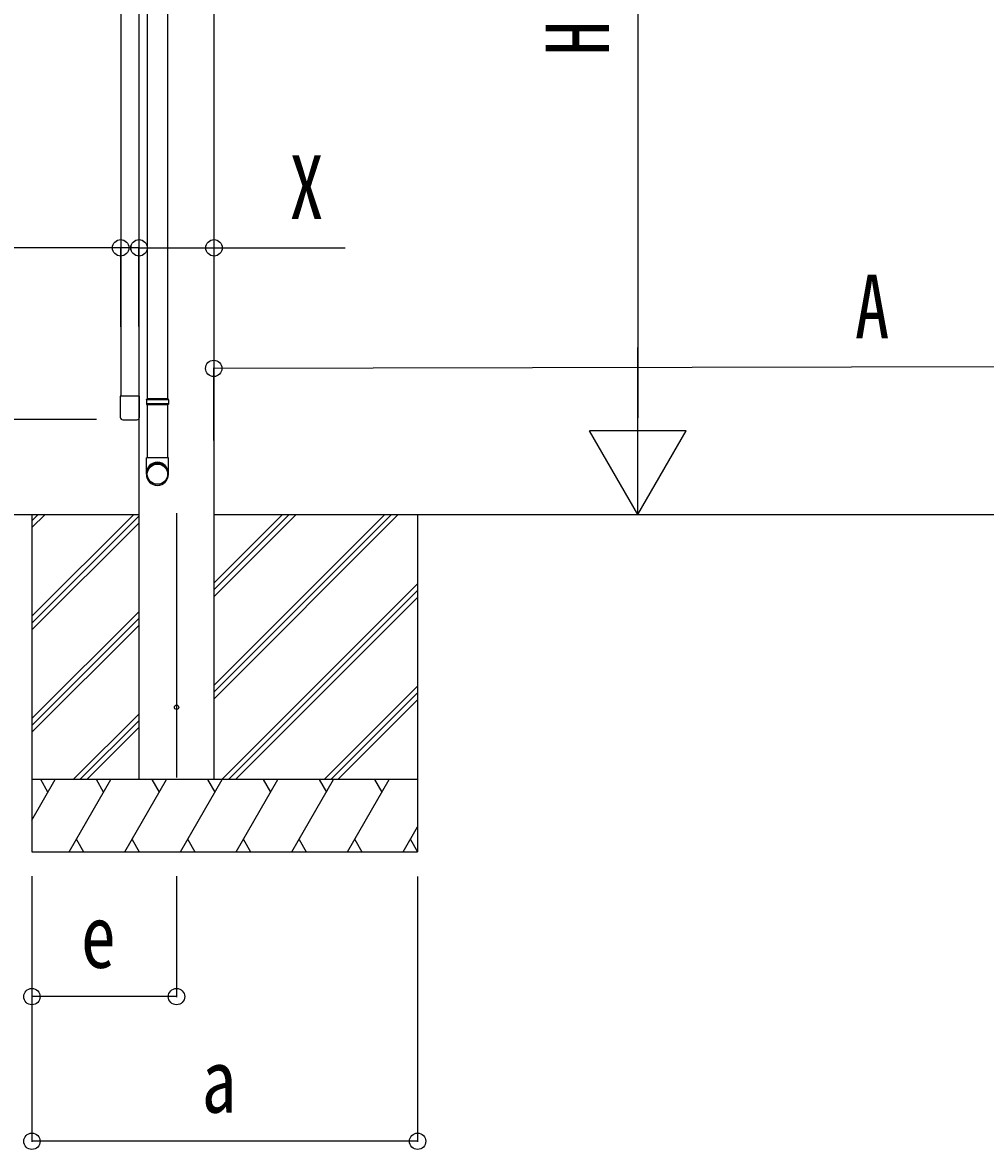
# Model space of a CAD drawing. Units: millimetres, scale not verified. Extents: x -16820 to 16820, y -11880 to 11880.
# Drawn here: x -14683 to -12685, y -7590 to -5253 of the extents above; entities that cross this region are included whole.
import ezdxf
from ezdxf.enums import TextEntityAlignment as Align

# ---------------------------------------------------------------- set-up
doc = ezdxf.new("R2010")
doc.units = ezdxf.units.MM
doc.header["$LTSCALE"] = 60
for name, color, linetype in [('0-3_YKK_12', 2, 'Continuous'), ('0-4_YKK_13', 4, 'Continuous'), ('0-5_YKK_A1', 4, 'Continuous'), ('0-6_YKK_D', 6, 'Continuous')]:
    doc.layers.add(name, color=color, linetype=linetype)
doc.styles.add('ＭＳ ゴシック', font='')
doc.styles.get('ＭＳ ゴシック').set_extended_font_data('MS Gothic')

msp = doc.modelspace()

# ---------------------------------------------------------------- linework, layer by layer
at = {"layer": '0-3_YKK_12'}
msp.add_line((-14363.26, -6270.66), (-14363.26, -6819), dxfattribs=at)
at = {"layer": '0-4_YKK_13'}
for p, q in [((-14423.86, -5147.42), (-14423.86, -6033.61)), ((-14381.86, -5147.42), (-14381.86, -6033.61)), ((-14480.01, -6027.68), (-14480.01, -6071.38)), ((-14440.01, -6027.68), (-14480.01, -6027.68)), ((-14440.01, -6071.38), (-14440.01, -6027.68)), ((-14425.86, -6035.61), (-14424.86, -6033.61)), ((-14379.86, -6035.61), (-14425.86, -6035.61)), ((-14379.86, -6043.61), (-14425.86, -6043.61)), ((-14380.86, -6033.61), (-14424.86, -6033.61)), ((-14380.86, -6045.61), (-14424.86, -6045.61)), ((-14423.86, -6045.61), (-14423.86, -6155.61)), ((-14381.86, -6045.61), (-14381.86, -6155.61)), ((-14379.86, -6035.61), (-14380.86, -6033.61)), ((-14379.86, -6043.61), (-14380.86, -6045.61)), ((-14379.86, -6035.61), (-14379.86, -6043.61)), ((-14474.51, -6076.88), (-14445.51, -6076.88)), ((-14425.86, -6189.75), (-14425.86, -6155.61)), ((-14379.86, -6155.61), (-14425.86, -6155.61)), ((-14379.86, -6189.75), (-14379.86, -6155.61))]:
    msp.add_line(p, q, dxfattribs=at)
msp.add_lwpolyline([(-14425.86, -6035.61), (-14425.86, -6043.61), (-14424.86, -6045.61)], dxfattribs=at)
msp.add_circle((-14363.26, -6673.16), 4.5, dxfattribs=at)
for centre, start, end in [((-14474.51, -6071.38), 180, 270), ((-14445.51, -6071.38), 270, 0)]:
    msp.add_arc(centre, 5.5, start, end, dxfattribs=at)
for centre, major_axis, ratio, start_param, end_param in [((-14402.86, -6188.01), (-23, 0), 0.996195, 3.1415927, 6.2831853), ((-14402.86, -6189.75), (-23, 0), 0.996195, 3.1415927, 6.2831853), ((-14402.86, -6189.75), (0, -23.43), 0.981806, 4.712389, 7.8539816)]:
    msp.add_ellipse(centre, major_axis=major_axis, ratio=ratio, start_param=start_param, end_param=end_param, dxfattribs=at)
msp.add_ellipse((-14402.86, -6189.75), major_axis=(21, 0), ratio=0.996195, dxfattribs=at)
at = {"layer": '0-5_YKK_A1'}
for p, q in [((-14441.01, -6823.16), (-14441.01, -3964.82)), ((-14479.01, -4988.68), (-14479.01, -6027.68)), ((-14441.01, -6027.68), (-14441.01, -4988.68)), ((-14776.14, -6273.16), (-14441.01, -6273.16)), ((-14663.26, -6273.16), (-14663.26, -6973.16)), ((-14663.26, -6484.39), (-14452.03, -6273.16)), ((-14663.26, -6300.55), (-14635.88, -6273.16)), ((-14663.26, -6286.4), (-14650.02, -6273.16)), ((-14663.26, -6498.53), (-14441.01, -6276.29)), ((-14285.51, -6273.16), (-11163.51, -6273.16)), ((-14285.51, -6655.42), (-13903.25, -6273.16)), ((-14285.51, -6627.14), (-13931.53, -6273.16)), ((-14285.51, -6641.28), (-13917.39, -6273.16)), ((-14285.51, -6443.29), (-14115.38, -6273.16)), ((-14285.51, -6429.15), (-14129.52, -6273.16)), ((-14285.51, -6415.01), (-14143.66, -6273.16)), ((-13863.26, -6273.16), (-13863.26, -6973.16)), ((-14663.26, -6512.68), (-14441.01, -6290.43)), ((-14269.4, -6823.16), (-13863.26, -6417.03)), ((-14255.26, -6823.16), (-13863.26, -6431.17)), ((-14241.12, -6823.16), (-13863.26, -6445.31)), ((-14663.26, -6696.52), (-14441.01, -6474.27)), ((-14663.26, -6710.67), (-14441.01, -6488.42)), ((-14663.26, -6724.81), (-14441.01, -6502.56)), ((-14057.27, -6823.16), (-13863.26, -6629.16)), ((-14043.13, -6823.16), (-13863.26, -6643.3)), ((-14028.99, -6823.16), (-13863.26, -6657.44)), ((-14577.77, -6823.16), (-14441.01, -6686.41)), ((-14563.63, -6823.16), (-14441.01, -6700.55)), ((-14549.49, -6823.16), (-14441.01, -6714.69)), ((-13863.26, -6823.16), (-14663.26, -6823.16)), ((-14663.26, -6907), (-14614.86, -6823.16)), ((-14629.86, -6849.14), (-14644.86, -6823.16)), ((-14586, -6973.16), (-14499.39, -6823.16)), ((-14514.39, -6849.15), (-14529.4, -6823.16)), ((-14470.53, -6973.16), (-14383.92, -6823.16)), ((-14398.92, -6849.15), (-14413.92, -6823.16)), ((-14355.06, -6973.16), (-14268.45, -6823.16)), ((-14283.45, -6849.15), (-14298.45, -6823.16)), ((-14239.59, -6973.16), (-14152.98, -6823.16)), ((-14167.98, -6849.14), (-14182.98, -6823.16)), ((-14124.11, -6973.16), (-14037.51, -6823.16)), ((-14067.51, -6823.16), (-14052.51, -6849.14)), ((-14008.64, -6973.16), (-13922.04, -6823.16)), ((-13937.04, -6849.14), (-13952.04, -6823.16)), ((-13893.17, -6973.16), (-13863.26, -6921.35)), ((-14571, -6947.18), (-14556, -6973.16)), ((-14455.53, -6947.18), (-14440.53, -6973.16)), ((-14340.06, -6947.18), (-14325.06, -6973.16)), ((-14224.59, -6947.18), (-14209.59, -6973.16)), ((-14109.12, -6947.18), (-14094.12, -6973.16)), ((-13993.65, -6947.18), (-13978.65, -6973.16)), ((-13878.18, -6947.18), (-13863.26, -6973.02)), ((-14663.26, -6973.16), (-13863.26, -6973.16))]:
    msp.add_line(p, q, dxfattribs=at)
msp.add_lwpolyline([(-14285.51, -6823.16), (-14285.51, -3944.16), (-14305.51, -3944.16), (-14336.37, -3947.41)], dxfattribs=at)
at = {"layer": '0-6_YKK_D'}
for p, q in [((-13406.38, -4273.16), (-13406.38, -6073.16)), ((-14479.1, -5720.21), (-14866.3, -5720.21)), ((-14479.1, -5884.1), (-14479.1, -5719.21)), ((-14441.1, -5720.21), (-14479.1, -5720.21)), ((-14441.1, -5883.1), (-14441.1, -5719.21)), ((-14441.1, -5720.21), (-14373.1, -5720.21)), ((-14441.01, -5973.16), (-14441.01, -5719.21)), ((-14285.51, -5973.16), (-14285.51, -5719.21)), ((-13406.38, -6273.16), (-13406.38, -5926.75)), ((-11530.7, -5965.24), (-14286.07, -5970.33)), ((-14285.51, -6272.16), (-14286.07, -5969.33)), ((-14528.93, -6076.18), (-14964.26, -6076.18)), ((-14528.93, -6076.18), (-14964.26, -6076.18)), ((-13406.38, -6273.16), (-13506.38, -6099.96)), ((-13306.38, -6099.96), (-13506.38, -6099.96)), ((-13406.38, -6273.16), (-13306.38, -6099.96)), ((-13564.38, -6273.16), (-13405.38, -6273.16)), ((-14663.26, -7023.16), (-14663.26, -7274.16)), ((-14663.26, -7024.16), (-14663.26, -7574.16)), ((-14363.26, -7023.16), (-14363.26, -7274.16)), ((-13863.26, -7024.16), (-13863.26, -7574.16)), ((-14363.26, -7273.16), (-14663.26, -7273.16)), ((-13863.26, -7573.16), (-14663.26, -7573.16))]:
    msp.add_line(p, q, dxfattribs=at)
msp.add_lwpolyline([(-14441.01, -5720.21), (-14285.51, -5720.21), (-14013.51, -5720.21)], dxfattribs=at)
for centre in [(-14479.1, -5720.21), (-14441.1, -5720.21), (-14441.01, -5720.21), (-14285.51, -5720.21), (-14286.07, -5970.33), (-14663.26, -7273.16), (-14363.26, -7273.16), (-14663.26, -7573.16), (-13863.26, -7573.16)]:
    msp.add_circle(centre, 17, dxfattribs=at)

# ---------------------------------------------------------------- texts
at = {"layer": '0-6_YKK_D', "style": 'ＭＳ ゴシック', "width": 0.8}
for s, rotation, p in [('H', 90, (-13426.38, -5321.16)), ('A', 0.106, (-12956.42, -5947.88))]:
    msp.add_text(s, height=132, rotation=rotation, dxfattribs=at).set_placement(p, align=Align.BOTTOM_LEFT)
for s, p in [('X', (-14129.51, -5700.21)), ('e', (-14561.26, -7253.16)), ('a', (-14311.26, -7553.16))]:
    msp.add_text(s, height=132, dxfattribs=at).set_placement(p, align=Align.BOTTOM_LEFT)

doc.saveas('drawing.dxf')
